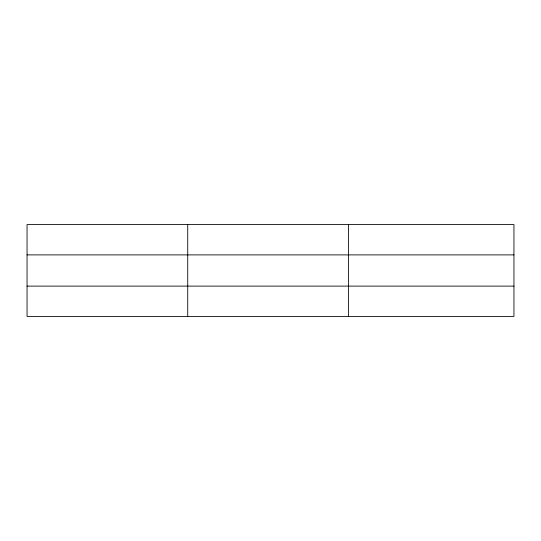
<?xml version="1.0" encoding="UTF-8"?>
<svg xmlns="http://www.w3.org/2000/svg" width="541" height="541" viewBox="0 0 541 541"><rect width="100%" height="100%" fill="white"/><g stroke="black" fill="none" stroke-linecap="round" stroke-linejoin="round"><path stroke-width="0.81" d="M187.727 316.404L187.727 224.596M348.404 316.404L348.404 224.596M513.95 286.108L513.95 316.404L27.05 316.404L27.05 224.596L513.95 224.596L513.95 286.108L27.05 286.108M27.05 254.892L513.95 254.892"/></g></svg>
